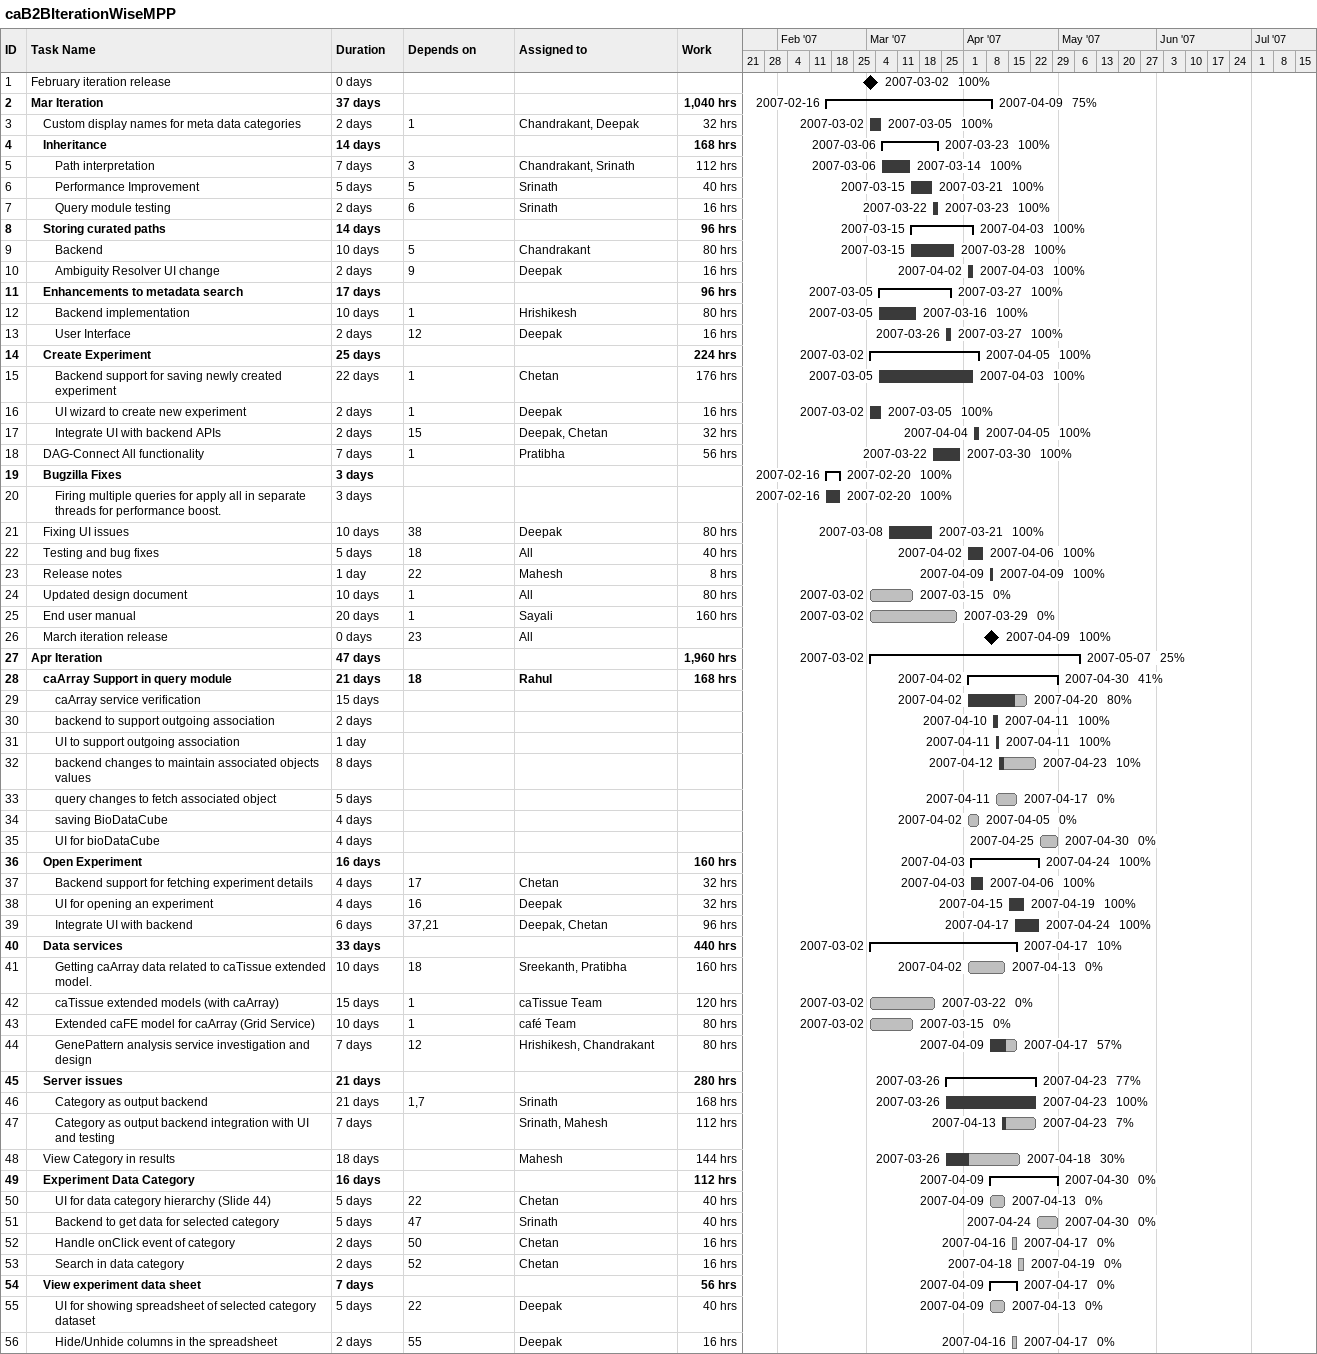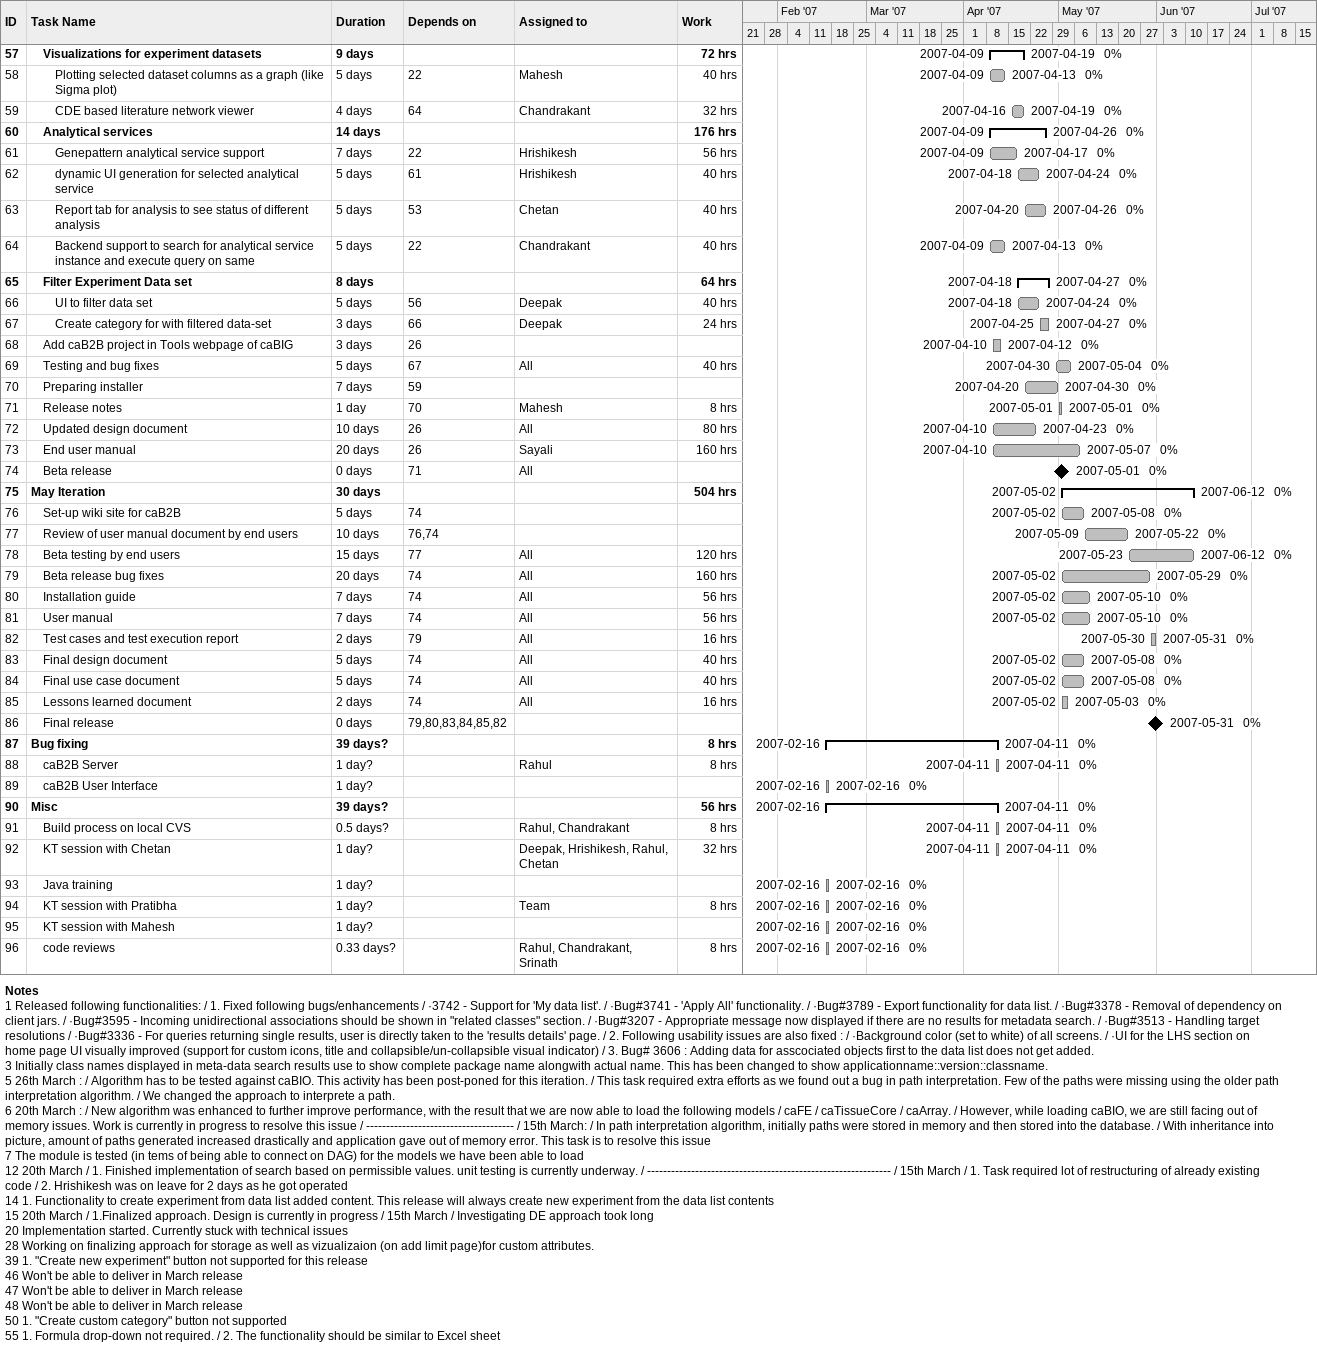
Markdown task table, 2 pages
caB2BIterationWiseMPP

| ID | Level | Task | Duration | Start | Finish | Predecessors | Resources | % complete | Work (h) |
|---|---|---|---|---|---|---|---|---|---|
| 1 | 1 | February iteration release | 0d | 2007-03-02 | 2007-03-02 |  |  | 100 |  |
| 2 | 1 | **Mar Iteration** | 37d | 2007-02-16 | 2007-04-09 |  |  | 75 | 1040 |
| 3 | 2 | Custom display names for meta data categories | 2d | 2007-03-02 | 2007-03-05 | 1 | Chandrakant, Deepak | 100 | 32 |
| 4 | 2 | **Inheritance** | 14d | 2007-03-06 | 2007-03-23 |  |  | 100 | 168 |
| 5 | 3 | Path interpretation | 7d | 2007-03-06 | 2007-03-14 | 3 | Chandrakant, Srinath | 100 | 112 |
| 6 | 3 | Performance Improvement | 5d | 2007-03-15 | 2007-03-21 | 5 | Srinath | 100 | 40 |
| 7 | 3 | Query module testing | 2d | 2007-03-22 | 2007-03-23 | 6 | Srinath | 100 | 16 |
| 8 | 2 | **Storing curated paths** | 14d | 2007-03-15 | 2007-04-03 |  |  | 100 | 96 |
| 9 | 3 | Backend | 10d | 2007-03-15 | 2007-03-28 | 5 | Chandrakant | 100 | 80 |
| 10 | 3 | Ambiguity Resolver UI change | 2d | 2007-04-02 | 2007-04-03 | 9 | Deepak | 100 | 16 |
| 11 | 2 | **Enhancements to metadata search** | 17d | 2007-03-05 | 2007-03-27 |  |  | 100 | 96 |
| 12 | 3 | Backend implementation | 10d | 2007-03-05 | 2007-03-16 | 1 | Hrishikesh | 100 | 80 |
| 13 | 3 | User Interface | 2d | 2007-03-26 | 2007-03-27 | 12 | Deepak | 100 | 16 |
| 14 | 2 | **Create Experiment** | 25d | 2007-03-02 | 2007-04-05 |  |  | 100 | 224 |
| 15 | 3 | Backend support for saving newly created experiment | 22d | 2007-03-05 | 2007-04-03 | 1 | Chetan | 100 | 176 |
| 16 | 3 | UI wizard to create new experiment | 2d | 2007-03-02 | 2007-03-05 | 1 | Deepak | 100 | 16 |
| 17 | 3 | Integrate UI with backend APIs | 2d | 2007-04-04 | 2007-04-05 | 15 | Deepak, Chetan | 100 | 32 |
| 18 | 2 | DAG-Connect All functionality | 7d | 2007-03-22 | 2007-03-30 | 1 | Pratibha | 100 | 56 |
| 19 | 2 | **Bugzilla Fixes** | 3d | 2007-02-16 | 2007-02-20 |  |  | 100 |  |
| 20 | 3 | Firing multiple queries for apply all in separate threads for performance boost. | 3d | 2007-02-16 | 2007-02-20 |  |  | 100 |  |
| 21 | 2 | Fixing UI issues | 10d | 2007-03-08 | 2007-03-21 | 38 | Deepak | 100 | 80 |
| 22 | 2 | Testing and bug fixes | 5d | 2007-04-02 | 2007-04-06 | 18 | All | 100 | 40 |
| 23 | 2 | Release notes | 1d | 2007-04-09 | 2007-04-09 | 22 | Mahesh | 100 | 8 |
| 24 | 2 | Updated design document | 10d | 2007-03-02 | 2007-03-15 | 1 | All | 0 | 80 |
| 25 | 2 | End user manual | 20d | 2007-03-02 | 2007-03-29 | 1 | Sayali | 0 | 160 |
| 26 | 2 | March iteration release | 0d | 2007-04-09 | 2007-04-09 | 23 | All | 100 |  |
| 27 | 1 | **Apr Iteration** | 47d | 2007-03-02 | 2007-05-07 |  |  | 25 | 1960 |
| 28 | 2 | **caArray Support in query module** | 21d | 2007-04-02 | 2007-04-30 | 18 | Rahul | 41 | 168 |
| 29 | 3 | caArray service verification | 15d | 2007-04-02 | 2007-04-20 |  |  | 80 |  |
| 30 | 3 | backend to support outgoing association | 2d | 2007-04-10 | 2007-04-11 |  |  | 100 |  |
| 31 | 3 | UI to support outgoing association | 1d | 2007-04-11 | 2007-04-11 |  |  | 100 |  |
| 32 | 3 | backend changes to maintain associated objects values | 8d | 2007-04-12 | 2007-04-23 |  |  | 10 |  |
| 33 | 3 | query changes to fetch associated object | 5d | 2007-04-11 | 2007-04-17 |  |  | 0 |  |
| 34 | 3 | saving BioDataCube | 4d | 2007-04-02 | 2007-04-05 |  |  | 0 |  |
| 35 | 3 | UI for bioDataCube | 4d | 2007-04-25 | 2007-04-30 |  |  | 0 |  |
| 36 | 2 | **Open Experiment** | 16d | 2007-04-03 | 2007-04-24 |  |  | 100 | 160 |
| 37 | 3 | Backend support for fetching experiment details | 4d | 2007-04-03 | 2007-04-06 | 17 | Chetan | 100 | 32 |
| 38 | 3 | UI for opening an experiment | 4d | 2007-04-15 | 2007-04-19 | 16 | Deepak | 100 | 32 |
| 39 | 3 | Integrate UI with backend | 6d | 2007-04-17 | 2007-04-24 | 37, 21 | Deepak, Chetan | 100 | 96 |
| 40 | 2 | **Data services** | 33d | 2007-03-02 | 2007-04-17 |  |  | 10 | 440 |
| 41 | 3 | Getting caArray data related to caTissue extended model. | 10d | 2007-04-02 | 2007-04-13 | 18 | Sreekanth, Pratibha | 0 | 160 |
| 42 | 3 | caTissue extended models (with caArray) | 15d | 2007-03-02 | 2007-03-22 | 1 | caTissue Team | 0 | 120 |
| 43 | 3 | Extended caFE model for caArray (Grid Service) | 10d | 2007-03-02 | 2007-03-15 | 1 | café Team | 0 | 80 |
| 44 | 3 | GenePattern analysis service investigation and design | 7d | 2007-04-09 | 2007-04-17 | 12 | Hrishikesh, Chandrakant | 57 | 80 |
| 45 | 2 | **Server issues** | 21d | 2007-03-26 | 2007-04-23 |  |  | 77 | 280 |
| 46 | 3 | Category as output backend | 21d | 2007-03-26 | 2007-04-23 | 1, 7 | Srinath | 100 | 168 |
| 47 | 3 | Category as output backend integration with UI and testing | 7d | 2007-04-13 | 2007-04-23 |  | Srinath, Mahesh | 7 | 112 |
| 48 | 2 | View Category in results | 18d | 2007-03-26 | 2007-04-18 |  | Mahesh | 30 | 144 |
| 49 | 2 | **Experiment Data Category** | 16d | 2007-04-09 | 2007-04-30 |  |  | 0 | 112 |
| 50 | 3 | UI for data category hierarchy (Slide 44) | 5d | 2007-04-09 | 2007-04-13 | 22 | Chetan | 0 | 40 |
| 51 | 3 | Backend to get data for selected category | 5d | 2007-04-24 | 2007-04-30 | 47 | Srinath | 0 | 40 |
| 52 | 3 | Handle onClick event of category | 2d | 2007-04-16 | 2007-04-17 | 50 | Chetan | 0 | 16 |
| 53 | 3 | Search in data category | 2d | 2007-04-18 | 2007-04-19 | 52 | Chetan | 0 | 16 |
| 54 | 2 | **View experiment data sheet** | 7d | 2007-04-09 | 2007-04-17 |  |  | 0 | 56 |
| 55 | 3 | UI for showing spreadsheet of selected category dataset | 5d | 2007-04-09 | 2007-04-13 | 22 | Deepak | 0 | 40 |
| 56 | 3 | Hide/Unhide columns in the spreadsheet | 2d | 2007-04-16 | 2007-04-17 | 55 | Deepak | 0 | 16 |
| 57 | 2 | **Visualizations for experiment datasets** | 9d | 2007-04-09 | 2007-04-19 |  |  | 0 | 72 |
| 58 | 3 | Plotting selected dataset columns as a graph (like Sigma plot) | 5d | 2007-04-09 | 2007-04-13 | 22 | Mahesh | 0 | 40 |
| 59 | 3 | CDE based literature network viewer | 4d | 2007-04-16 | 2007-04-19 | 64 | Chandrakant | 0 | 32 |
| 60 | 2 | **Analytical services** | 14d | 2007-04-09 | 2007-04-26 |  |  | 0 | 176 |
| 61 | 3 | Genepattern analytical service support | 7d | 2007-04-09 | 2007-04-17 | 22 | Hrishikesh | 0 | 56 |
| 62 | 3 | dynamic UI generation for selected analytical service | 5d | 2007-04-18 | 2007-04-24 | 61 | Hrishikesh | 0 | 40 |
| 63 | 3 | Report tab for analysis to see status of different analysis | 5d | 2007-04-20 | 2007-04-26 | 53 | Chetan | 0 | 40 |
| 64 | 3 | Backend support to search for analytical service instance and execute query on same | 5d | 2007-04-09 | 2007-04-13 | 22 | Chandrakant | 0 | 40 |
| 65 | 2 | **Filter Experiment Data set** | 8d | 2007-04-18 | 2007-04-27 |  |  | 0 | 64 |
| 66 | 3 | UI to filter data set | 5d | 2007-04-18 | 2007-04-24 | 56 | Deepak | 0 | 40 |
| 67 | 3 | Create category for with filtered data-set | 3d | 2007-04-25 | 2007-04-27 | 66 | Deepak | 0 | 24 |
| 68 | 2 | Add caB2B project in Tools webpage of caBIG | 3d | 2007-04-10 | 2007-04-12 | 26 |  | 0 |  |
| 69 | 2 | Testing and bug fixes | 5d | 2007-04-30 | 2007-05-04 | 67 | All | 0 | 40 |
| 70 | 2 | Preparing installer | 7d | 2007-04-20 | 2007-04-30 | 59 |  | 0 |  |
| 71 | 2 | Release notes | 1d | 2007-05-01 | 2007-05-01 | 70 | Mahesh | 0 | 8 |
| 72 | 2 | Updated design document | 10d | 2007-04-10 | 2007-04-23 | 26 | All | 0 | 80 |
| 73 | 2 | End user manual | 20d | 2007-04-10 | 2007-05-07 | 26 | Sayali | 0 | 160 |
| 74 | 2 | Beta release | 0d | 2007-05-01 | 2007-05-01 | 71 | All | 0 |  |
| 75 | 1 | **May Iteration** | 30d | 2007-05-02 | 2007-06-12 |  |  | 0 | 504 |
| 76 | 2 | Set-up wiki site for caB2B | 5d | 2007-05-02 | 2007-05-08 | 74 |  | 0 |  |
| 77 | 2 | Review of user manual document by end users | 10d | 2007-05-09 | 2007-05-22 | 76, 74 |  | 0 |  |
| 78 | 2 | Beta testing by end users | 15d | 2007-05-23 | 2007-06-12 | 77 | All | 0 | 120 |
| 79 | 2 | Beta release bug fixes | 20d | 2007-05-02 | 2007-05-29 | 74 | All | 0 | 160 |
| 80 | 2 | Installation guide | 7d | 2007-05-02 | 2007-05-10 | 74 | All | 0 | 56 |
| 81 | 2 | User manual | 7d | 2007-05-02 | 2007-05-10 | 74 | All | 0 | 56 |
| 82 | 2 | Test cases and test execution report | 2d | 2007-05-30 | 2007-05-31 | 79 | All | 0 | 16 |
| 83 | 2 | Final design document | 5d | 2007-05-02 | 2007-05-08 | 74 | All | 0 | 40 |
| 84 | 2 | Final use case document | 5d | 2007-05-02 | 2007-05-08 | 74 | All | 0 | 40 |
| 85 | 2 | Lessons learned document | 2d | 2007-05-02 | 2007-05-03 | 74 | All | 0 | 16 |
| 86 | 2 | Final release | 0d | 2007-05-31 | 2007-05-31 | 79, 80, 83, 84, 85, 82 |  | 0 |  |
| 87 | 1 | **Bug fixing** | 39d? | 2007-02-16 | 2007-04-11 |  |  | 0 | 8 |
| 88 | 2 | caB2B Server | 1d? | 2007-04-11 | 2007-04-11 |  | Rahul | 0 | 8 |
| 89 | 2 | caB2B User Interface | 1d? | 2007-02-16 | 2007-02-16 |  |  | 0 |  |
| 90 | 1 | **Misc** | 39d? | 2007-02-16 | 2007-04-11 |  |  | 0 | 56 |
| 91 | 2 | Build process on local CVS | 0.5d? | 2007-04-11 | 2007-04-11 |  | Rahul, Chandrakant | 0 | 8 |
| 92 | 2 | KT session with Chetan | 1d? | 2007-04-11 | 2007-04-11 |  | Deepak, Hrishikesh, Rahul, Chetan | 0 | 32 |
| 93 | 2 | Java training | 1d? | 2007-02-16 | 2007-02-16 |  |  | 0 |  |
| 94 | 2 | KT session with Pratibha | 1d? | 2007-02-16 | 2007-02-16 |  | Team | 0 | 8 |
| 95 | 2 | KT session with Mahesh | 1d? | 2007-02-16 | 2007-02-16 |  |  | 0 |  |
| 96 | 2 | code reviews | 0.33d? | 2007-02-16 | 2007-02-16 |  | Rahul, Chandrakant, Srinath | 0 | 8 |

Notes
- 1: Released following functionalities: / 1. Fixed following bugs/enhancements / ·3742 - Support for 'My data list'. / ·Bug#3741 - 'Apply All' functionality. / ·Bug#3789 - Export functionality for data list. / ·Bug#3378 - Removal of dependency on client jars. / ·Bug#3595 - Incoming unidirectional associations should be shown in "related classes" section. / ·Bug#3207 - Appropriate message now displayed if there are no results for metadata search. / ·Bug#3513 - Handling target resolutions / ·Bug#3336 - For queries returning single results, user is directly taken to the 'results details' page. / 2. Following usability issues are also fixed : / ·Background color (set to white) of all screens. / ·UI for the LHS section on home page UI visually improved (support for custom icons, title and collapsible/un-collapsible visual indicator) / 3. Bug# 3606 : Adding data for asscociated objects first to the data list does not get added.
- 3: Initially class names displayed in meta-data search results use to show complete package name alongwith actual name. This has been changed to show applicationname::version::classname.
- 5: 26th March : / Algorithm has to be tested against caBIO. This activity has been post-poned for this iteration. / This task required extra efforts as we found out a bug in path interpretation. Few of the paths were missing using the older path interpretation algorithm. / We changed the approach to interprete a path.
- 6: 20th March : / New algorithm was enhanced to further improve performance, with the result that we are now able to load the following models / caFE / caTissueCore / caArray. / However, while loading caBIO, we are still facing out of memory issues. Work is currently in progress to resolve this issue / ------------------------------------- / 15th March: / In path interpretation algorithm, initially paths were stored in memory and then stored into the database. / With inheritance into picture, amount of paths generated increased drastically and application gave out of memory error. This task is to resolve this issue
- 7: The module is tested (in tems of being able to connect on DAG) for the models we have been able to load
- 12: 20th March / 1. Finished implementation of search based on permissible values. unit testing is currently underway. / ------------------------------------------------------------- / 15th March / 1. Task required lot of restructuring of already existing code / 2. Hrishikesh was on leave for 2 days as he got operated
- 14: 1. Functionality to create experiment from data list added content. This release will always create new experiment from the data list contents
- 15: 20th March / 1.Finalized approach. Design is currently in progress / 15th March / Investigating DE approach took long
- 20: Implementation started. Currently stuck with technical issues
- 28: Working on finalizing approach for storage as well as vizualizaion (on add limit page)for custom attributes.
- 39: 1. "Create new experiment" button not supported for this release
- 46: Won't be able to deliver in March release
- 47: Won't be able to deliver in March release
- 48: Won't be able to deliver in March release
- 50: 1. "Create custom category" button not supported
- 55: 1. Formula drop-down not required. / 2. The functionality should be similar to Excel sheet
